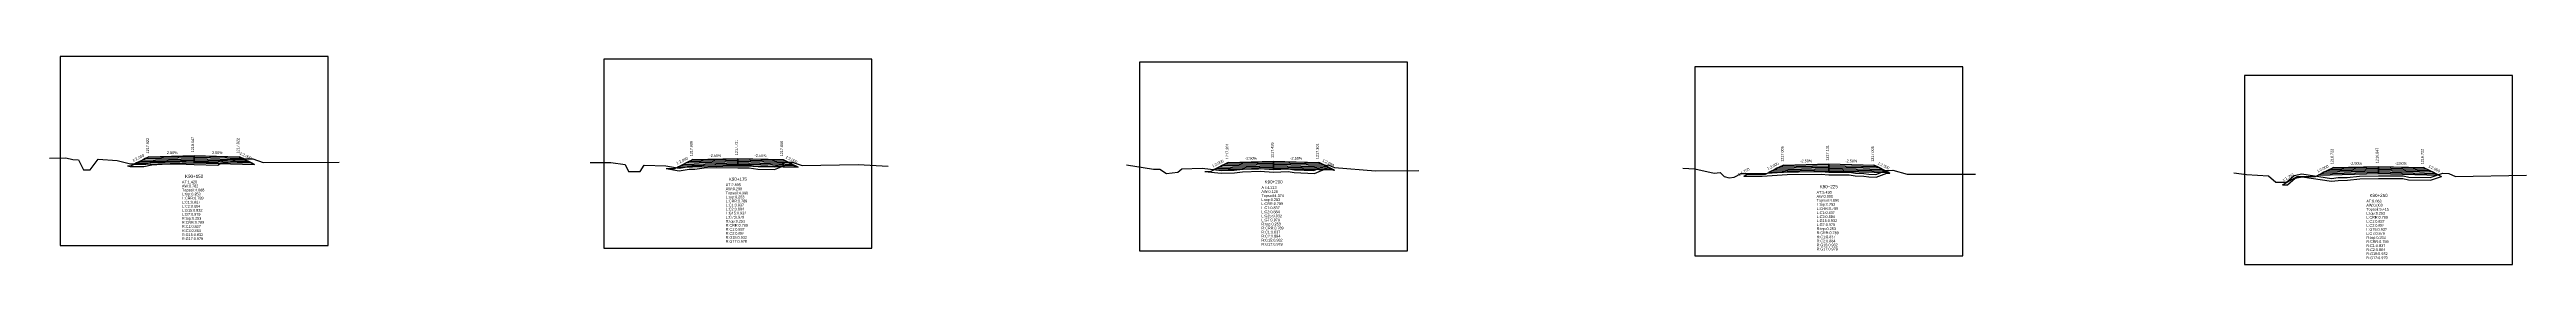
# Model space of a CAD drawing. Extents: x -7 to 78429, y 1189 to 1262.
# Drawn here: x 11050.5 to 11324.9, y 1205.9 to 1229.1 of the extents above; entities that cross this region are included whole.
import ezdxf
from ezdxf.enums import TextEntityAlignment as Align

# ---------------------------------------------------------------- set-up
doc = ezdxf.new("R2010")
doc.units = 0

msp = doc.modelspace()

# ---------------------------------------------------------------- linework, layer by layer
at = {"layer": 'A4_BORDER', "color": 7}
for points in [[(11051.641, 1208.072), (11081.341, 1208.072), (11081.341, 1229.072), (11051.641, 1229.072), (11051.641, 1208.072)], [(11111.893, 1207.756), (11141.593, 1207.756), (11141.593, 1228.756), (11111.893, 1228.756), (11111.893, 1207.756)], [(11171.25, 1207.451), (11200.95, 1207.451), (11200.95, 1228.451), (11171.25, 1228.451), (11171.25, 1207.451)], [(11232.76, 1206.919), (11262.46, 1206.919), (11262.46, 1227.919), (11232.76, 1227.919), (11232.76, 1206.919)], [(11293.674, 1205.941), (11323.374, 1205.941), (11323.374, 1226.941), (11293.674, 1226.941), (11293.674, 1205.941)]]:
    msp.add_lwpolyline(points, dxfattribs=at)
at = {"layer": 'CLEAR_GROUND', "color": 8}
for points in [[(11059.095, 1216.922), (11059.397, 1216.848), (11060.923, 1216.839), (11061.804, 1217.034), (11063.498, 1217.15), (11065.604, 1217.11), (11066.491, 1217.062), (11069.124, 1216.98), (11069.446, 1217.217), (11070.799, 1217.39), (11072.53, 1217.403)], [(11118.795, 1216.606), (11120.229, 1216.364), (11121.355, 1216.54), (11121.984, 1216.545), (11123.022, 1216.677), (11124.409, 1216.732), (11126.728, 1216.684), (11127.988, 1216.69), (11128.947, 1216.556), (11130.798, 1216.513), (11132.109, 1217.021), (11132.716, 1217.026), (11133.248, 1216.854)], [(11178.495, 1216.301), (11180.301, 1216.106), (11181.768, 1216.137), (11182.66, 1216.252), (11184.615, 1216.317), (11186.1, 1216.223), (11187.716, 1216.286), (11188.378, 1216.162), (11190.613, 1216.077), (11192.106, 1216.707), (11192.76, 1216.433), (11192.851, 1216.425)], [(11238.195, 1215.769), (11240.234, 1215.761), (11243.001, 1215.938), (11246.759, 1215.973), (11247.605, 1215.919), (11249.876, 1215.92), (11250.548, 1215.791), (11251.491, 1215.772), (11252.037, 1215.7), (11252.867, 1215.663), (11254.046, 1216.087), (11254.391, 1216.116)], [(11297.895, 1214.791), (11298.432, 1214.795), (11299.306, 1215.544), (11300.053, 1215.708), (11303.328, 1215.205), (11304.064, 1215.302), (11305.087, 1215.308), (11306.439, 1215.477), (11308.537, 1215.509), (11311.22, 1215.509), (11311.848, 1215.367), (11314.292, 1215.316), (11315.511, 1215.729)]]:
    msp.add_lwpolyline(points, dxfattribs=at)
at = {"layer": 'DESIGN_ROAD_TRIMMED', "color": 1}
for points in [[(11059.095, 1216.922), (11059.491, 1216.922), (11061.491, 1217.922), (11061.491, 1217.922), (11061.386, 1217.869), (11061.386, 1217.869), (11061.07, 1217.711), (11061.07, 1217.711), (11060.754, 1217.554), (11060.754, 1217.554), (11060.439, 1217.396), (11060.439, 1217.396), (11060.123, 1217.238), (11060.123, 1217.238), (11059.807, 1217.08), (11066.491, 1217.247), (11066.491, 1217.397), (11066.491, 1217.397), (11066.491, 1217.547), (11066.491, 1217.547), (11066.491, 1217.697), (11066.491, 1217.697), (11066.491, 1217.847), (11066.491, 1217.847), (11066.491, 1217.997), (11066.491, 1217.997), (11066.491, 1218.047), (11066.491, 1218.047), (11066.491, 1218.047), (11066.491, 1218.047), (11066.491, 1218.047), (11066.491, 1217.997), (11066.491, 1217.997), (11066.491, 1217.847), (11066.491, 1217.847), (11066.491, 1217.697), (11066.491, 1217.697), (11066.491, 1217.547), (11066.491, 1217.547), (11066.491, 1217.397), (11066.491, 1217.397), (11066.491, 1217.247), (11073.176, 1217.08), (11072.86, 1217.238), (11072.86, 1217.238), (11072.544, 1217.396), (11072.544, 1217.396), (11072.228, 1217.554), (11072.228, 1217.554), (11071.912, 1217.711), (11071.912, 1217.711), (11071.597, 1217.869), (11071.597, 1217.869), (11071.491, 1217.922), (11071.491, 1217.922), (11072.53, 1217.403)], [(11118.795, 1216.606), (11119.743, 1216.606), (11121.743, 1217.606), (11121.743, 1217.606), (11121.638, 1217.553), (11121.638, 1217.553), (11121.322, 1217.395), (11121.322, 1217.395), (11121.006, 1217.238), (11121.006, 1217.238), (11120.691, 1217.08), (11120.691, 1217.08), (11120.375, 1216.922), (11120.375, 1216.922), (11120.059, 1216.764), (11126.743, 1216.931), (11126.743, 1217.081), (11126.743, 1217.081), (11126.743, 1217.231), (11126.743, 1217.231), (11126.743, 1217.381), (11126.743, 1217.381), (11126.743, 1217.531), (11126.743, 1217.531), (11126.743, 1217.681), (11126.743, 1217.681), (11126.743, 1217.731), (11126.743, 1217.731), (11126.743, 1217.731), (11126.743, 1217.731), (11126.743, 1217.731), (11126.743, 1217.681), (11126.743, 1217.681), (11126.743, 1217.531), (11126.743, 1217.531), (11126.743, 1217.381), (11126.743, 1217.381), (11126.743, 1217.231), (11126.743, 1217.231), (11126.743, 1217.081), (11126.743, 1217.081), (11126.743, 1216.931), (11133.427, 1216.764), (11133.112, 1216.922), (11133.112, 1216.922), (11132.796, 1217.08), (11132.796, 1217.08), (11132.48, 1217.238), (11132.48, 1217.238), (11132.164, 1217.395), (11132.164, 1217.395), (11131.848, 1217.553), (11131.848, 1217.553), (11131.743, 1217.606), (11131.743, 1217.606), (11133.248, 1216.854)], [(11178.495, 1216.301), (11179.1, 1216.301), (11181.1, 1217.301), (11181.1, 1217.301), (11180.995, 1217.248), (11180.995, 1217.248), (11180.679, 1217.09), (11180.679, 1217.09), (11180.364, 1216.933), (11180.364, 1216.933), (11180.048, 1216.775), (11180.048, 1216.775), (11179.732, 1216.617), (11179.732, 1216.617), (11179.416, 1216.459), (11186.1, 1216.626), (11186.1, 1216.776), (11186.1, 1216.776), (11186.1, 1216.926), (11186.1, 1216.926), (11186.1, 1217.076), (11186.1, 1217.076), (11186.1, 1217.226), (11186.1, 1217.226), (11186.1, 1217.376), (11186.1, 1217.376), (11186.1, 1217.426), (11186.1, 1217.426), (11186.1, 1217.426), (11186.1, 1217.426), (11186.1, 1217.426), (11186.1, 1217.376), (11186.1, 1217.376), (11186.1, 1217.226), (11186.1, 1217.226), (11186.1, 1217.076), (11186.1, 1217.076), (11186.1, 1216.926), (11186.1, 1216.926), (11186.1, 1216.776), (11186.1, 1216.776), (11186.1, 1216.626), (11192.785, 1216.459), (11192.469, 1216.617), (11192.469, 1216.617), (11192.153, 1216.775), (11192.153, 1216.775), (11191.837, 1216.933), (11191.837, 1216.933), (11191.521, 1217.09), (11191.521, 1217.09), (11191.206, 1217.248), (11191.206, 1217.248), (11191.1, 1217.301), (11191.1, 1217.301), (11192.851, 1216.425)], [(11238.195, 1215.769), (11238.61, 1216.006), (11240.61, 1216.006), (11242.61, 1217.006), (11242.61, 1217.006), (11242.505, 1216.953), (11242.505, 1216.953), (11242.189, 1216.795), (11242.189, 1216.795), (11241.873, 1216.638), (11241.873, 1216.638), (11241.558, 1216.48), (11241.558, 1216.48), (11241.242, 1216.322), (11241.242, 1216.322), (11240.926, 1216.164), (11247.61, 1216.331), (11247.61, 1216.481), (11247.61, 1216.481), (11247.61, 1216.631), (11247.61, 1216.631), (11247.61, 1216.781), (11247.61, 1216.781), (11247.61, 1216.931), (11247.61, 1216.931), (11247.61, 1217.081), (11247.61, 1217.081), (11247.61, 1217.131), (11247.61, 1217.131), (11247.61, 1217.131), (11247.61, 1217.131), (11247.61, 1217.131), (11247.61, 1217.081), (11247.61, 1217.081), (11247.61, 1216.931), (11247.61, 1216.931), (11247.61, 1216.781), (11247.61, 1216.781), (11247.61, 1216.631), (11247.61, 1216.631), (11247.61, 1216.481), (11247.61, 1216.481), (11247.61, 1216.331), (11254.294, 1216.164), (11253.979, 1216.322), (11253.979, 1216.322), (11253.663, 1216.48), (11253.663, 1216.48), (11253.347, 1216.638), (11253.347, 1216.638), (11253.031, 1216.795), (11253.031, 1216.795), (11252.716, 1216.953), (11252.716, 1216.953), (11252.61, 1217.006), (11252.61, 1217.006), (11254.391, 1216.116)], [(11297.895, 1214.791), (11299.524, 1215.722), (11301.524, 1215.722), (11303.524, 1216.722), (11303.524, 1216.722), (11303.419, 1216.669), (11303.419, 1216.669), (11303.103, 1216.511), (11303.103, 1216.511), (11302.788, 1216.354), (11302.788, 1216.354), (11302.472, 1216.196), (11302.472, 1216.196), (11302.156, 1216.038), (11302.156, 1216.038), (11301.84, 1215.88), (11308.524, 1216.047), (11308.524, 1216.197), (11308.524, 1216.197), (11308.524, 1216.347), (11308.524, 1216.347), (11308.524, 1216.497), (11308.524, 1216.497), (11308.524, 1216.647), (11308.524, 1216.647), (11308.524, 1216.797), (11308.524, 1216.797), (11308.524, 1216.847), (11308.524, 1216.847), (11308.524, 1216.847), (11308.524, 1216.847), (11308.524, 1216.847), (11308.524, 1216.797), (11308.524, 1216.797), (11308.524, 1216.647), (11308.524, 1216.647), (11308.524, 1216.497), (11308.524, 1216.497), (11308.524, 1216.347), (11308.524, 1216.347), (11308.524, 1216.197), (11308.524, 1216.197), (11308.524, 1216.047), (11315.209, 1215.88), (11314.893, 1216.038), (11314.893, 1216.038), (11314.577, 1216.196), (11314.577, 1216.196), (11314.261, 1216.354), (11314.261, 1216.354), (11313.945, 1216.511), (11313.945, 1216.511), (11313.63, 1216.669), (11313.63, 1216.669), (11313.524, 1216.722), (11313.524, 1216.722), (11315.511, 1215.729)]]:
    msp.add_lwpolyline(points, dxfattribs=at)
at = {"layer": 'FINISHED_ROAD', "color": 2}
for points in [[(11059.491, 1216.922), (11061.491, 1217.922), (11061.491, 1217.922), (11066.491, 1218.047), (11071.491, 1217.922), (11071.491, 1217.922)], [(11119.743, 1216.606), (11121.743, 1217.606), (11121.743, 1217.606), (11126.743, 1217.731), (11131.743, 1217.606), (11131.743, 1217.606)], [(11179.1, 1216.301), (11181.1, 1217.301), (11181.1, 1217.301), (11186.1, 1217.426), (11191.1, 1217.301), (11191.1, 1217.301)], [(11238.61, 1216.006), (11240.61, 1216.006), (11242.61, 1217.006), (11242.61, 1217.006), (11247.61, 1217.131), (11252.61, 1217.006), (11252.61, 1217.006)], [(11299.524, 1215.722), (11301.524, 1215.722), (11303.524, 1216.722), (11303.524, 1216.722), (11308.524, 1216.847), (11313.524, 1216.722), (11313.524, 1216.722)]]:
    msp.add_lwpolyline(points, dxfattribs=at)
at = {"layer": 'LAYER_0', "color": 4}
for points in [[(11061.491, 1217.922), (11061.386, 1217.869), (11066.491, 1217.997), (11066.491, 1218.047)], [(11121.743, 1217.606), (11121.638, 1217.553), (11126.743, 1217.681), (11126.743, 1217.731)], [(11181.1, 1217.301), (11180.995, 1217.248), (11186.1, 1217.376), (11186.1, 1217.426)], [(11242.61, 1217.006), (11242.505, 1216.953), (11247.61, 1217.081), (11247.61, 1217.131)], [(11303.524, 1216.722), (11303.419, 1216.669), (11308.524, 1216.797), (11308.524, 1216.847)]]:
    msp.add_lwpolyline(points, dxfattribs=at)
at = {"layer": 'LAYER_1', "color": 4}
for points in [[(11061.386, 1217.869), (11061.07, 1217.711), (11066.491, 1217.847), (11066.491, 1217.997)], [(11121.638, 1217.553), (11121.322, 1217.395), (11126.743, 1217.531), (11126.743, 1217.681)], [(11180.995, 1217.248), (11180.679, 1217.09), (11186.1, 1217.226), (11186.1, 1217.376)], [(11242.505, 1216.953), (11242.189, 1216.795), (11247.61, 1216.931), (11247.61, 1217.081)], [(11303.419, 1216.669), (11303.103, 1216.511), (11308.524, 1216.647), (11308.524, 1216.797)]]:
    msp.add_lwpolyline(points, dxfattribs=at)
at = {"layer": 'LAYER_10', "color": 6}
for points in [[(11072.544, 1217.396), (11072.86, 1217.238), (11066.491, 1217.397), (11066.491, 1217.547)], [(11132.796, 1217.08), (11133.112, 1216.922), (11126.743, 1217.081), (11126.743, 1217.231)], [(11192.153, 1216.775), (11192.469, 1216.617), (11186.1, 1216.776), (11186.1, 1216.926)], [(11253.663, 1216.48), (11253.979, 1216.322), (11247.61, 1216.481), (11247.61, 1216.631)], [(11314.577, 1216.196), (11314.893, 1216.038), (11308.524, 1216.197), (11308.524, 1216.347)]]:
    msp.add_lwpolyline(points, dxfattribs=at)
at = {"layer": 'LAYER_11', "color": 6}
for points in [[(11072.86, 1217.238), (11073.176, 1217.08), (11066.491, 1217.247), (11066.491, 1217.397)], [(11133.112, 1216.922), (11133.427, 1216.764), (11126.743, 1216.931), (11126.743, 1217.081)], [(11192.469, 1216.617), (11192.785, 1216.459), (11186.1, 1216.626), (11186.1, 1216.776)], [(11253.979, 1216.322), (11254.294, 1216.164), (11247.61, 1216.331), (11247.61, 1216.481)], [(11314.893, 1216.038), (11315.209, 1215.88), (11308.524, 1216.047), (11308.524, 1216.197)]]:
    msp.add_lwpolyline(points, dxfattribs=at)
at = {"layer": 'LAYER_2', "color": 4}
for points in [[(11061.07, 1217.711), (11060.754, 1217.554), (11066.491, 1217.697), (11066.491, 1217.847)], [(11121.322, 1217.395), (11121.006, 1217.238), (11126.743, 1217.381), (11126.743, 1217.531)], [(11180.679, 1217.09), (11180.364, 1216.933), (11186.1, 1217.076), (11186.1, 1217.226)], [(11242.189, 1216.795), (11241.873, 1216.638), (11247.61, 1216.781), (11247.61, 1216.931)], [(11303.103, 1216.511), (11302.788, 1216.354), (11308.524, 1216.497), (11308.524, 1216.647)]]:
    msp.add_lwpolyline(points, dxfattribs=at)
at = {"layer": 'LAYER_3', "color": 4}
for points in [[(11060.754, 1217.554), (11060.439, 1217.396), (11066.491, 1217.547), (11066.491, 1217.697)], [(11121.006, 1217.238), (11120.691, 1217.08), (11126.743, 1217.231), (11126.743, 1217.381)], [(11180.364, 1216.933), (11180.048, 1216.775), (11186.1, 1216.926), (11186.1, 1217.076)], [(11241.873, 1216.638), (11241.558, 1216.48), (11247.61, 1216.631), (11247.61, 1216.781)], [(11302.788, 1216.354), (11302.472, 1216.196), (11308.524, 1216.347), (11308.524, 1216.497)]]:
    msp.add_lwpolyline(points, dxfattribs=at)
at = {"layer": 'LAYER_4', "color": 4}
for points in [[(11060.439, 1217.396), (11060.123, 1217.238), (11066.491, 1217.397), (11066.491, 1217.547)], [(11120.691, 1217.08), (11120.375, 1216.922), (11126.743, 1217.081), (11126.743, 1217.231)], [(11180.048, 1216.775), (11179.732, 1216.617), (11186.1, 1216.776), (11186.1, 1216.926)], [(11241.558, 1216.48), (11241.242, 1216.322), (11247.61, 1216.481), (11247.61, 1216.631)], [(11302.472, 1216.196), (11302.156, 1216.038), (11308.524, 1216.197), (11308.524, 1216.347)]]:
    msp.add_lwpolyline(points, dxfattribs=at)
at = {"layer": 'LAYER_5', "color": 4}
for points in [[(11060.123, 1217.238), (11059.807, 1217.08), (11066.491, 1217.247), (11066.491, 1217.397)], [(11120.375, 1216.922), (11120.059, 1216.764), (11126.743, 1216.931), (11126.743, 1217.081)], [(11179.732, 1216.617), (11179.416, 1216.459), (11186.1, 1216.626), (11186.1, 1216.776)], [(11241.242, 1216.322), (11240.926, 1216.164), (11247.61, 1216.331), (11247.61, 1216.481)], [(11302.156, 1216.038), (11301.84, 1215.88), (11308.524, 1216.047), (11308.524, 1216.197)]]:
    msp.add_lwpolyline(points, dxfattribs=at)
at = {"layer": 'LAYER_6', "color": 6}
for points in [[(11071.491, 1217.922), (11071.597, 1217.869), (11066.491, 1217.997), (11066.491, 1218.047)], [(11131.743, 1217.606), (11131.848, 1217.553), (11126.743, 1217.681), (11126.743, 1217.731)], [(11191.1, 1217.301), (11191.206, 1217.248), (11186.1, 1217.376), (11186.1, 1217.426)], [(11252.61, 1217.006), (11252.716, 1216.953), (11247.61, 1217.081), (11247.61, 1217.131)], [(11313.524, 1216.722), (11313.63, 1216.669), (11308.524, 1216.797), (11308.524, 1216.847)]]:
    msp.add_lwpolyline(points, dxfattribs=at)
at = {"layer": 'LAYER_7', "color": 6}
for points in [[(11071.597, 1217.869), (11071.912, 1217.711), (11066.491, 1217.847), (11066.491, 1217.997)], [(11131.848, 1217.553), (11132.164, 1217.395), (11126.743, 1217.531), (11126.743, 1217.681)], [(11191.206, 1217.248), (11191.521, 1217.09), (11186.1, 1217.226), (11186.1, 1217.376)], [(11252.716, 1216.953), (11253.031, 1216.795), (11247.61, 1216.931), (11247.61, 1217.081)], [(11313.63, 1216.669), (11313.945, 1216.511), (11308.524, 1216.647), (11308.524, 1216.797)]]:
    msp.add_lwpolyline(points, dxfattribs=at)
at = {"layer": 'LAYER_8', "color": 6}
for points in [[(11071.912, 1217.711), (11072.228, 1217.554), (11066.491, 1217.697), (11066.491, 1217.847)], [(11132.164, 1217.395), (11132.48, 1217.238), (11126.743, 1217.381), (11126.743, 1217.531)], [(11191.521, 1217.09), (11191.837, 1216.933), (11186.1, 1217.076), (11186.1, 1217.226)], [(11253.031, 1216.795), (11253.347, 1216.638), (11247.61, 1216.781), (11247.61, 1216.931)], [(11313.945, 1216.511), (11314.261, 1216.354), (11308.524, 1216.497), (11308.524, 1216.647)]]:
    msp.add_lwpolyline(points, dxfattribs=at)
at = {"layer": 'LAYER_9', "color": 6}
for points in [[(11072.228, 1217.554), (11072.544, 1217.396), (11066.491, 1217.547), (11066.491, 1217.697)], [(11132.48, 1217.238), (11132.796, 1217.08), (11126.743, 1217.231), (11126.743, 1217.381)], [(11191.837, 1216.933), (11192.153, 1216.775), (11186.1, 1216.926), (11186.1, 1217.076)], [(11253.347, 1216.638), (11253.663, 1216.48), (11247.61, 1216.631), (11247.61, 1216.781)], [(11314.261, 1216.354), (11314.577, 1216.196), (11308.524, 1216.347), (11308.524, 1216.497)]]:
    msp.add_lwpolyline(points, dxfattribs=at)
at = {"layer": 'NATURAL_GROUND', "color": 3}
for points in [[(11050.472, 1217.783), (11052.271, 1217.79), (11053.068, 1217.605), (11053.67, 1217.599), (11054.228, 1216.453), (11054.989, 1216.459), (11055.85, 1217.646), (11057.948, 1217.511), (11059.434, 1217.148), (11060.891, 1217.139), (11061.761, 1217.332), (11063.49, 1217.45), (11065.615, 1217.41), (11066.503, 1217.362), (11069.029, 1217.283), (11069.33, 1217.505), (11070.779, 1217.69), (11072.999, 1217.706), (11074.156, 1217.266), (11082.55, 1217.305)], [(11110.381, 1217.268), (11112.678, 1217.295), (11114.257, 1217.065), (11114.638, 1216.293), (11115.908, 1216.286), (11116.37, 1216.979), (11118.755, 1216.917), (11120.231, 1216.668), (11121.33, 1216.84), (11121.964, 1216.845), (11122.997, 1216.976), (11124.406, 1217.032), (11126.73, 1216.984), (11128.008, 1216.99), (11128.971, 1216.856), (11130.745, 1216.814), (11132.052, 1217.321), (11132.762, 1217.326), (11133.875, 1216.966), (11140.068, 1217.062), (11143.392, 1216.88)], [(11169.809, 1217.034), (11172.808, 1216.529), (11173.49, 1216.544), (11174.223, 1216.065), (11175.498, 1216.205), (11175.938, 1216.583), (11178.169, 1216.638), (11180.314, 1216.406), (11181.745, 1216.437), (11182.636, 1216.551), (11184.619, 1216.617), (11186.103, 1216.523), (11187.738, 1216.587), (11188.411, 1216.461), (11190.557, 1216.379), (11192.105, 1217.033), (11192.832, 1216.728), (11197.398, 1216.355), (11202.177, 1216.405)], [(11231.435, 1216.647), (11232.759, 1216.598), (11234.914, 1216.081), (11235.594, 1216.18), (11236.032, 1215.722), (11236.586, 1215.584), (11237.116, 1215.647), (11237.902, 1216.07), (11240.225, 1216.061), (11242.99, 1216.238), (11246.767, 1216.273), (11247.614, 1216.219), (11249.904, 1216.22), (11250.579, 1216.09), (11251.513, 1216.072), (11252.063, 1215.999), (11252.821, 1215.965), (11253.982, 1216.383), (11254.714, 1216.443), (11256.314, 1215.97), (11263.864, 1216.002)], [(11292.482, 1216.151), (11293.896, 1215.968), (11296.332, 1215.815), (11297.158, 1215.086), (11298.32, 1215.094), (11299.168, 1215.821), (11300.043, 1216.013), (11303.331, 1215.508), (11304.043, 1215.602), (11305.067, 1215.608), (11306.418, 1215.777), (11308.534, 1215.809), (11311.253, 1215.809), (11311.884, 1215.666), (11314.245, 1215.617), (11315.667, 1216.098), (11316.299, 1216.049), (11317.051, 1215.735), (11324.916, 1215.886)]]:
    msp.add_lwpolyline(points, dxfattribs=at)
at = {"layer": 'STRUCTURE_LEFT', "color": 4}
for points in [[(11061.491, 1217.922), (11061.386, 1217.869), (11061.386, 1217.869), (11061.07, 1217.711), (11061.07, 1217.711), (11060.754, 1217.554), (11060.754, 1217.554), (11060.439, 1217.396), (11060.439, 1217.396), (11060.123, 1217.238), (11060.123, 1217.238), (11059.807, 1217.08), (11066.491, 1217.247), (11066.491, 1217.397), (11066.491, 1217.397), (11066.491, 1217.547), (11066.491, 1217.547), (11066.491, 1217.697), (11066.491, 1217.697), (11066.491, 1217.847), (11066.491, 1217.847), (11066.491, 1217.997), (11066.491, 1217.997), (11066.491, 1218.047), (11066.491, 1218.047)], [(11121.743, 1217.606), (11121.638, 1217.553), (11121.638, 1217.553), (11121.322, 1217.395), (11121.322, 1217.395), (11121.006, 1217.238), (11121.006, 1217.238), (11120.691, 1217.08), (11120.691, 1217.08), (11120.375, 1216.922), (11120.375, 1216.922), (11120.059, 1216.764), (11126.743, 1216.931), (11126.743, 1217.081), (11126.743, 1217.081), (11126.743, 1217.231), (11126.743, 1217.231), (11126.743, 1217.381), (11126.743, 1217.381), (11126.743, 1217.531), (11126.743, 1217.531), (11126.743, 1217.681), (11126.743, 1217.681), (11126.743, 1217.731), (11126.743, 1217.731)], [(11181.1, 1217.301), (11180.995, 1217.248), (11180.995, 1217.248), (11180.679, 1217.09), (11180.679, 1217.09), (11180.364, 1216.933), (11180.364, 1216.933), (11180.048, 1216.775), (11180.048, 1216.775), (11179.732, 1216.617), (11179.732, 1216.617), (11179.416, 1216.459), (11186.1, 1216.626), (11186.1, 1216.776), (11186.1, 1216.776), (11186.1, 1216.926), (11186.1, 1216.926), (11186.1, 1217.076), (11186.1, 1217.076), (11186.1, 1217.226), (11186.1, 1217.226), (11186.1, 1217.376), (11186.1, 1217.376), (11186.1, 1217.426), (11186.1, 1217.426)], [(11242.61, 1217.006), (11242.505, 1216.953), (11242.505, 1216.953), (11242.189, 1216.795), (11242.189, 1216.795), (11241.873, 1216.638), (11241.873, 1216.638), (11241.558, 1216.48), (11241.558, 1216.48), (11241.242, 1216.322), (11241.242, 1216.322), (11240.926, 1216.164), (11247.61, 1216.331), (11247.61, 1216.481), (11247.61, 1216.481), (11247.61, 1216.631), (11247.61, 1216.631), (11247.61, 1216.781), (11247.61, 1216.781), (11247.61, 1216.931), (11247.61, 1216.931), (11247.61, 1217.081), (11247.61, 1217.081), (11247.61, 1217.131), (11247.61, 1217.131)], [(11303.524, 1216.722), (11303.419, 1216.669), (11303.419, 1216.669), (11303.103, 1216.511), (11303.103, 1216.511), (11302.788, 1216.354), (11302.788, 1216.354), (11302.472, 1216.196), (11302.472, 1216.196), (11302.156, 1216.038), (11302.156, 1216.038), (11301.84, 1215.88), (11308.524, 1216.047), (11308.524, 1216.197), (11308.524, 1216.197), (11308.524, 1216.347), (11308.524, 1216.347), (11308.524, 1216.497), (11308.524, 1216.497), (11308.524, 1216.647), (11308.524, 1216.647), (11308.524, 1216.797), (11308.524, 1216.797), (11308.524, 1216.847), (11308.524, 1216.847)]]:
    msp.add_lwpolyline(points, dxfattribs=at)
at = {"layer": 'STRUCTURE_RIGHT', "color": 6}
for points in [[(11066.491, 1218.047), (11066.491, 1218.047), (11066.491, 1217.997), (11066.491, 1217.997), (11066.491, 1217.847), (11066.491, 1217.847), (11066.491, 1217.697), (11066.491, 1217.697), (11066.491, 1217.547), (11066.491, 1217.547), (11066.491, 1217.397), (11066.491, 1217.397), (11066.491, 1217.247), (11073.176, 1217.08), (11072.86, 1217.238), (11072.86, 1217.238), (11072.544, 1217.396), (11072.544, 1217.396), (11072.228, 1217.554), (11072.228, 1217.554), (11071.912, 1217.711), (11071.912, 1217.711), (11071.597, 1217.869), (11071.597, 1217.869), (11071.491, 1217.922)], [(11126.743, 1217.731), (11126.743, 1217.731), (11126.743, 1217.681), (11126.743, 1217.681), (11126.743, 1217.531), (11126.743, 1217.531), (11126.743, 1217.381), (11126.743, 1217.381), (11126.743, 1217.231), (11126.743, 1217.231), (11126.743, 1217.081), (11126.743, 1217.081), (11126.743, 1216.931), (11133.427, 1216.764), (11133.112, 1216.922), (11133.112, 1216.922), (11132.796, 1217.08), (11132.796, 1217.08), (11132.48, 1217.238), (11132.48, 1217.238), (11132.164, 1217.395), (11132.164, 1217.395), (11131.848, 1217.553), (11131.848, 1217.553), (11131.743, 1217.606)], [(11186.1, 1217.426), (11186.1, 1217.426), (11186.1, 1217.376), (11186.1, 1217.376), (11186.1, 1217.226), (11186.1, 1217.226), (11186.1, 1217.076), (11186.1, 1217.076), (11186.1, 1216.926), (11186.1, 1216.926), (11186.1, 1216.776), (11186.1, 1216.776), (11186.1, 1216.626), (11192.785, 1216.459), (11192.469, 1216.617), (11192.469, 1216.617), (11192.153, 1216.775), (11192.153, 1216.775), (11191.837, 1216.933), (11191.837, 1216.933), (11191.521, 1217.09), (11191.521, 1217.09), (11191.206, 1217.248), (11191.206, 1217.248), (11191.1, 1217.301)], [(11247.61, 1217.131), (11247.61, 1217.131), (11247.61, 1217.081), (11247.61, 1217.081), (11247.61, 1216.931), (11247.61, 1216.931), (11247.61, 1216.781), (11247.61, 1216.781), (11247.61, 1216.631), (11247.61, 1216.631), (11247.61, 1216.481), (11247.61, 1216.481), (11247.61, 1216.331), (11254.294, 1216.164), (11253.979, 1216.322), (11253.979, 1216.322), (11253.663, 1216.48), (11253.663, 1216.48), (11253.347, 1216.638), (11253.347, 1216.638), (11253.031, 1216.795), (11253.031, 1216.795), (11252.716, 1216.953), (11252.716, 1216.953), (11252.61, 1217.006)], [(11308.524, 1216.847), (11308.524, 1216.847), (11308.524, 1216.797), (11308.524, 1216.797), (11308.524, 1216.647), (11308.524, 1216.647), (11308.524, 1216.497), (11308.524, 1216.497), (11308.524, 1216.347), (11308.524, 1216.347), (11308.524, 1216.197), (11308.524, 1216.197), (11308.524, 1216.047), (11315.209, 1215.88), (11314.893, 1216.038), (11314.893, 1216.038), (11314.577, 1216.196), (11314.577, 1216.196), (11314.261, 1216.354), (11314.261, 1216.354), (11313.945, 1216.511), (11313.945, 1216.511), (11313.63, 1216.669), (11313.63, 1216.669), (11313.524, 1216.722)]]:
    msp.add_lwpolyline(points, dxfattribs=at)

# ---------------------------------------------------------------- texts
at = {"layer": 'INFO_TEXT'}
for s, p in [('AT:1.420', (11065.141, 1214.972)), ('AW:0.782', (11065.141, 1214.522)), ('Topsoil:4.068', (11065.141, 1214.072)), ('L:top:0.253', (11065.141, 1213.622)), ('L:CRR:0.789', (11065.141, 1213.172)), ('AT:2.895', (11125.393, 1214.656)), ('AW:0.298', (11125.393, 1214.206)), ('Topsoil:4.388', (11125.393, 1213.756)), ('L:top:0.253', (11125.393, 1213.306)), ('L:CRR:0.789', (11125.393, 1212.856)), ('AT:4.213', (11184.75, 1214.351)), ('AW:0.128', (11184.75, 1213.901)), ('Topsoil:4.374', (11184.75, 1213.451)), ('L:top:0.253', (11184.75, 1213.001)), ('AT:5.430', (11246.26, 1213.819)), ('AW:0.000', (11246.26, 1213.369)), ('Topsoil:4.889', (11246.26, 1212.919)), ('AT:8.063', (11307.174, 1212.841)), ('L:C1:0.837', (11065.141, 1212.722)), ('L:C2:0.884', (11065.141, 1212.272)), ('L:G15:0.932', (11065.141, 1211.822)), ('L:G7:0.979', (11065.141, 1211.372)), ('R:top:0.253', (11065.141, 1210.922)), ('R:CRR:0.789', (11065.141, 1210.472)), ('R:C1:0.837', (11065.141, 1210.022)), ('L:C1:0.837', (11125.393, 1212.406)), ('L:C2:0.884', (11125.393, 1211.956)), ('L:G15:0.932', (11125.393, 1211.506)), ('L:G7:0.979', (11125.393, 1211.056)), ('R:top:0.253', (11125.393, 1210.606)), ('R:CRR:0.789', (11125.393, 1210.156)), ('L:CRR:0.789', (11184.75, 1212.551)), ('L:C1:0.837', (11184.75, 1212.101)), ('L:C2:0.884', (11184.75, 1211.651)), ('L:G15:0.932', (11184.75, 1211.201)), ('L:G7:0.979', (11184.75, 1210.751)), ('R:top:0.253', (11184.75, 1210.301)), ('L:top:0.253', (11246.26, 1212.469)), ('L:CRR:0.789', (11246.26, 1212.019)), ('L:C1:0.837', (11246.26, 1211.569)), ('L:C2:0.884', (11246.26, 1211.119)), ('L:G15:0.932', (11246.26, 1210.669)), ('L:G7:0.979', (11246.26, 1210.219)), ('AW:0.000', (11307.174, 1212.391)), ('Topsoil:5.415', (11307.174, 1211.941)), ('L:top:0.253', (11307.174, 1211.491)), ('L:CRR:0.789', (11307.174, 1211.041)), ('L:C1:0.837', (11307.174, 1210.591)), ('L:C2:0.884', (11307.174, 1210.141)), ('R:C2:0.884', (11065.141, 1209.572)), ('R:G15:0.932', (11065.141, 1209.122)), ('R:G17:0.979', (11065.141, 1208.672)), ('R:C1:0.837', (11125.393, 1209.706)), ('R:C2:0.884', (11125.393, 1209.256)), ('R:G15:0.932', (11125.393, 1208.806)), ('R:G17:0.979', (11125.393, 1208.356)), ('R:CRR:0.789', (11184.75, 1209.851)), ('R:C1:0.837', (11184.75, 1209.401)), ('R:C2:0.884', (11184.75, 1208.951)), ('R:G15:0.932', (11184.75, 1208.501)), ('R:G17:0.979', (11184.75, 1208.051)), ('R:top:0.253', (11246.26, 1209.769)), ('R:CRR:0.789', (11246.26, 1209.319)), ('R:C1:0.837', (11246.26, 1208.869)), ('R:C2:0.884', (11246.26, 1208.419)), ('R:G15:0.932', (11246.26, 1207.969)), ('R:G17:0.979', (11246.26, 1207.519)), ('L:G15:0.932', (11307.174, 1209.691)), ('L:G7:0.979', (11307.174, 1209.241)), ('R:top:0.253', (11307.174, 1208.791)), ('R:CRR:0.789', (11307.174, 1208.341)), ('R:C1:0.837', (11307.174, 1207.891)), ('R:C2:0.884', (11307.174, 1207.441)), ('R:G15:0.932', (11307.174, 1206.991)), ('R:G17:0.979', (11307.174, 1206.541))]:
    msp.add_text(s, height=0.3, dxfattribs=at).set_placement(p)
at = {"layer": 'LEFT_TEXT_H'}
for s, p in [('1217.922', (11061.491, 1218.282)), ('1217.606', (11121.743, 1217.966)), ('1217.301', (11181.1, 1217.661)), ('1217.006', (11242.61, 1217.366)), ('1216.722', (11303.524, 1217.082))]:
    msp.add_text(s, height=0.3, rotation=90, dxfattribs=at).set_placement(p)
at = {"layer": 'POINT_TEXT_H'}
for s, p in [('1218.047', (11066.491, 1218.407)), ('1217.731', (11126.743, 1218.091)), ('1217.426', (11186.1, 1217.786)), ('1217.131', (11247.61, 1217.491)), ('1216.847', (11308.524, 1217.207))]:
    msp.add_text(s, height=0.3, rotation=90, dxfattribs=at).set_placement(p)
at = {"layer": 'RIGHT_TEXT_H'}
for s, p in [('1217.922', (11071.491, 1218.282)), ('1217.606', (11131.743, 1217.966)), ('1217.301', (11191.1, 1217.661)), ('1217.006', (11252.61, 1217.366)), ('1216.722', (11313.524, 1217.082))]:
    msp.add_text(s, height=0.3, rotation=90, dxfattribs=at).set_placement(p)
at = {"layer": 'SLOPE_left'}
for s, rotation, p in [('1:2.000', 26.565, (11060.411, 1217.583)), ('1:2.000', 26.565, (11120.663, 1217.267)), ('1:2.000', 26.565, (11180.02, 1216.962)), ('1:1.750', 29.745, (11238.313, 1216.044)), ('1:2.000', 26.565, (11241.53, 1216.667)), ('1:1.750', 29.745, (11298.621, 1215.413)), ('1:2.000', 26.565, (11302.444, 1216.383))]:
    msp.add_text(s, height=0.3, rotation=rotation, dxfattribs=at).set_placement(p, align=Align.BOTTOM_CENTER)
at = {"layer": 'SLOPE_right'}
for p in [(11072.091, 1217.823), (11132.576, 1217.391), (11192.056, 1217.024), (11253.581, 1216.722), (11314.598, 1216.386)]:
    msp.add_text('1:2.000', height=0.3, rotation=-26.565, dxfattribs=at).set_placement(p, align=Align.BOTTOM_CENTER)
at = {"layer": 'SLOPE_TEXT'}
for p in [(11063.991, 1218.225), (11068.991, 1218.225), (11124.243, 1217.909), (11129.243, 1217.909), (11183.6, 1217.603), (11188.6, 1217.603), (11245.11, 1217.309), (11250.11, 1217.309), (11306.024, 1217.024), (11311.024, 1217.024)]:
    msp.add_text('-2.50%', height=0.3, dxfattribs=at).set_placement(p, align=Align.CENTER)
at = {"layer": 'STATION_TITLE'}
for s, p in [('K90+150', (11066.491, 1215.572)), ('K90+175', (11126.743, 1215.256)), ('K90+200', (11186.1, 1214.951)), ('K90+225', (11247.61, 1214.419)), ('K90+250', (11308.524, 1213.441))]:
    msp.add_text(s, height=0.36, dxfattribs=at).set_placement(p, align=Align.CENTER)

doc.saveas('drawing.dxf')
